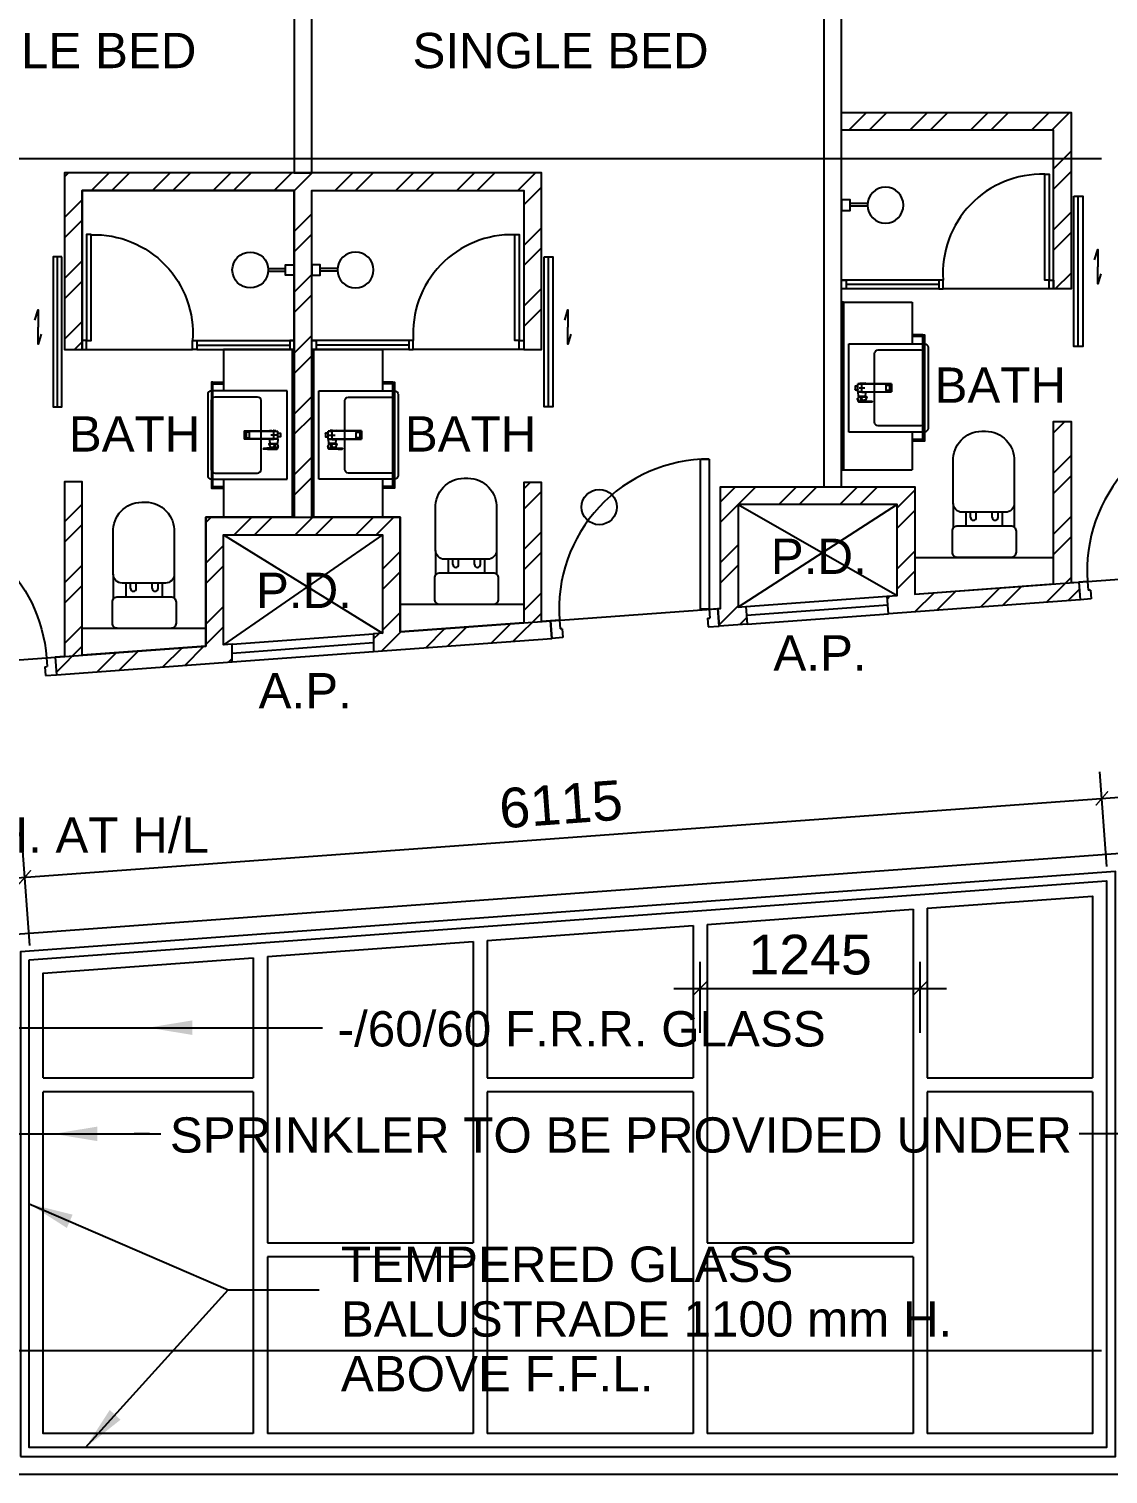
# Model space of a CAD drawing. Header units: millimetres. Extents: x 0 to 70486, y 148 to 42536.
# Drawn here: x 27947 to 34058, y 20918 to 29103 of the extents above; entities that cross this region are included whole.
import ezdxf
from ezdxf.enums import TextEntityAlignment as Align

# ---------------------------------------------------------------- set-up
doc = ezdxf.new("R2010")
doc.units = ezdxf.units.MM
doc.linetypes.add('CENTERX2', pattern=[101.6, 63.5, -12.7, 12.7, -12.7])
doc.layers.get('Defpoints').update_dxf_attribs({"color": 8})
for name, color, linetype in [('arrow', 8, 'Continuous'), ('ATRIUM ART PLATFORM', 8, 'Continuous'), ('ATRIUM WALL STRUCTURE', 8, 'Continuous'), ('Default', 8, 'Continuous'), ('Door', 8, 'Continuous'), ('Dry Wall', 8, 'Continuous'), ('FSD', 8, 'Continuous'), ('GBP A.P.', 8, 'Continuous'), ('GBP Dim', 8, 'Continuous'), ('GBP Text 200', 8, 'Continuous'), ('grid', 8, 'CENTERX2'), ('hatch', 8, 'Continuous'), ('LP-Furn built-in', 8, 'Continuous'), ('LP-Furn built-in 2', 8, 'Continuous'), ('LP-Sanitary', 8, 'Continuous'), ('LP-Sanitary2', 8, 'Continuous'), ('LP-WC', 8, 'Continuous'), ('PD', 8, 'Continuous'), ('PD DOOR', 8, 'Continuous'), ('SMOKE BARRIER', 8, 'Continuous'), ('STEEL', 8, 'Continuous'), ('TEXT', 8, 'Continuous'), ('TEXT Ref', 8, 'Continuous'), ('WALL-NEW', 8, 'Continuous'), ('zzz-room mix', 8, 'Continuous')]:
    doc.layers.add(name, color=color, linetype=linetype)
doc.layers.add('LP-Nonplot', color=8, linetype='Continuous', plot=False)
doc.styles.add('BH', font='arial.ttf')
doc.styles.get("Standard").update_dxf_attribs({"font": 'arial.ttf'})
doc.dimstyles.new('200 GBP', dxfattribs={"dimscale": 1.5, "dimtxt": 150, "dimasz": 50, "dimexe": 125, "dimexo": 50, "dimgap": 50, "dimtad": 1, "dimdec": 0, "dimzin": 0, "dimdsep": 46, "dimtxsty": 'BH', "dimblk": 'ARCHTICK', "dimcen": 0.09, "dimdle": 125, "dimclrd": 9, "dimclre": 9, "dimclrt": 1, "dimadec": 0, "dimazin": 0, "dimtfac": 1, "dimtdec": 0, "dimtix": 1, "dimtmove": 2, "dimatfit": 3, "dimldrblk": 'ARCHTICK', "dimfxl": 300, "dimfxlon": 1, "dimtolj": 1, "dimtzin": 0, "dimarcsym": 0})
doc.dimstyles.get("Standard").update_dxf_attribs({"dimtxt": 0.18, "dimasz": 0.18, "dimexe": 0.18, "dimexo": 0.0625, "dimgap": 0.09, "dimtad": 0, "dimtih": 1, "dimtoh": 1, "dimdec": 4, "dimzin": 0, "dimdsep": 46, "dimtxsty": 'Standard', "dimcen": 0.09, "dimadec": 0, "dimazin": 0, "dimtfac": 1, "dimtdec": 4, "dimtofl": 0, "dimtmove": 0, "dimatfit": 3, "dimfxl": 1, "dimtolj": 1, "dimtzin": 0, "dimarcsym": 0})

# ---------------------------------------------------------------- blocks, each defined once
blk = doc.blocks.new('DR1CR2')
at = {"layer": 'Door'}
for p, q in [((-50, 0), (-50, -50)), ((-50, 0), (0, 0)), ((0, 0), (0, -75)), ((-62.5, -50), (-50, -50)), ((-62.5, -50), (-62.5, -100)), ((0, -75), (0, -100)), ((-62.5, -100), (0, -100))]:
    blk.add_line(p, q, dxfattribs=at)
blk = doc.blocks.new('pln_toilet')
for p, q in [((-170.1, -306.5), (-170.1, -171.6)), ((-78.2, -226.9), (-78.2, -256.5)), ((-45, -226.9), (-45, -256.5)), ((44.7, -226.9), (44.7, -256.5)), ((77.9, -226.9), (77.9, -256.5)), ((175.5, -306.5), (175.5, -165.2))]:
    blk.add_line(p, q)
for points in [[(180, -30), (180, -149.3, -0.414214), (150, -179.3), (-150, -179.3, -0.414214), (-180, -149.3), (-180, -30, -0.414214), (-150, 0), (150, 0, -0.414214)], [(175.5, -306.5), (175.5, -545.1, -0.424695), (14, -715.1), (-7.8, -715.1, -0.423698), (-170.1, -545.1), (-170.1, -306.5, -0.414214), (-120.1, -256.5), (125.5, -256.5, -0.414214)]]:
    blk.add_lwpolyline(points, format="xyb", close=True)
for points in [[(-101.9, -256.5), (-101.9, -179.3)], [(102.9, -179.3), (102.9, -256.5)]]:
    blk.add_lwpolyline(points)
for centre in [(-61.6, -226.9), (61.3, -226.9)]:
    blk.add_arc(centre, 16.6, 0, 180)
blk = doc.blocks.new('SEANNOT_GROUP2')
at = {"layer": 'Default'}
blk.add_line((81.5, 351.1), (81.5, 317.9), dxfattribs=at)
blk = doc.blocks.new('SEANNOT_GROUP3')
at = {"layer": 'Default'}
blk.add_line((99.8, 335.2), (63.8, 335.2), dxfattribs=at)
blk = doc.blocks.new('ghtfdgd')
at = {"layer": 'LP-Sanitary'}
for p, q in [((79214.2, -115039.6), (79218.2, -114994.6)), ((79220.2, -114994.6), (79217.1, -115027.9)), ((79220.2, -114994.6), (79218.2, -114994.6)), ((79218.9, -115183.4), (79220.2, -114994.6)), ((79261.1, -114994.6), (79220.2, -114994.6)), ((79230.7, -114993.6), (79230.7, -114979.6)), ((79231.2, -114979.1), (79250.2, -114979.1)), ((79250.2, -114994.1), (79231.2, -114994.1)), ((79238.9, -114994.1), (79238.9, -114994.6)), ((79242.4, -114994.6), (79242.4, -114994.1)), ((79250.7, -114979.6), (79250.7, -114993.6)), ((79263.2, -114994.6), (79261.1, -114994.6)), ((79261.1, -114994.6), (79262.4, -115183.4)), ((79264.2, -115027.9), (79261.1, -114994.6)), ((79263.2, -114994.6), (79288.7, -114996.6)), ((79263.2, -114994.6), (79267.1, -115039.6)), ((79288.7, -115037.7), (79288.7, -114996.6)), ((79217.1, -115027.9), (79214.2, -115039.6)), ((79217.1, -115039.6), (79214.2, -115039.6)), ((79215.7, -115019.1), (79215.7, -115005.6)), ((79215.7, -115005.6), (79217.2, -115005.6)), ((79217.5, -115184.4), (79217.1, -115027.9)), ((79264.2, -115027.9), (79263.8, -115184.4)), ((79264.2, -115027.9), (79267.1, -115039.6)), ((79267.1, -115039.6), (79264.2, -115039.6)), ((79288.7, -115037.7), (79267.1, -115039.6)), ((79290.7, -115009.4), (79290.7, -115000.9)), ((79290.7, -115009.6), (79290.7, -115009.4)), ((79290.7, -115010.3), (79290.7, -115009.6)), ((79290.7, -115044.4), (79290.7, -115010.3)), ((79290.7, -115044.7), (79290.7, -115044.4)), ((79290.9, -115010.4), (79310.4, -115018.6)), ((79290.9, -115010.4), (79290.9, -115044.5)), ((79290.9, -115044.5), (79310.4, -115036.3)), ((79310.7, -115017.8), (79291, -115009.5)), ((79291, -115009.5), (79291, -115009.5)), ((79291, -115009.5), (79291, -115009.5)), ((79291, -115044.9), (79310.7, -115036.6)), ((79310.4, -115018.6), (79310.5, -115018.7)), ((79310.4, -115036.3), (79310.5, -115036.2)), ((79310.5, -115018.7), (79310.5, -115027.4)), ((79310.5, -115036.2), (79310.5, -115027.4)), ((79310.7, -115017.8), (79314.8, -115009.2)), ((79313.5, -115028.9), (79313.5, -115020.8)), ((79313.5, -115020.8), (79317.3, -115050.9)), ((79313.5, -115028.9), (79313.5, -115036.9)), ((79313.5, -115036.9), (79317.3, -115075.5)), ((79313.5, -115037), (79317.3, -115075.5)), ((79315.2, -115010.7), (79313.6, -115020.4)), ((79313.6, -115020.5), (79313.6, -115020.4)), ((79317.3, -115050.5), (79313.6, -115020.5)), ((79315.2, -115010.7), (79317.3, -115050.4)), ((79318, -115050.2), (79316, -115010.5)), ((79317.3, -115002.9), (79318.9, -114997.5)), ((79319.4, -115044.7), (79317.3, -115002.9)), ((79317.3, -115050.4), (79317.3, -115050.5)), ((79317.3, -115051.4), (79317.3, -115063.3)), ((79317.3, -115075.1), (79317.3, -115063.3)), ((79317.7, -115051.6), (79318.9, -115052.3)), ((79317.7, -115063.5), (79317.7, -115051.6)), ((79317.7, -115063.5), (79317.7, -115075.4)), ((79317.7, -115075.4), (79318.9, -115074.8)), ((79319.4, -115051), (79318, -115050.2)), ((79318, -115076), (79319.3, -115075.3)), ((79318.7, -114997.4), (79318.9, -114997.5)), ((79319.3, -114997.6), (79318.9, -114997.4)), ((79318.9, -114997.5), (79319.4, -114997.7)), ((79318.9, -115074.8), (79318.9, -115052.3)), ((79319.4, -114997.7), (79319.4, -115044.7)), ((79319.4, -115044.7), (79319.4, -115051)), ((79319.8, -115045.3), (79319.8, -114998.3)), ((79319.8, -115051.6), (79319.8, -115045.3)), ((79319.8, -115051.9), (79319.8, -115051.6)), ((79319.8, -115051.9), (79319.8, -115074.4)), ((79319.8, -115074.4), (79319.8, -115074.6)), ((79225, -115154.8), (79225, -115173.1)), ((79255.3, -115153.8), (79226, -115153.8)), ((79255.3, -115154), (79226, -115154)), ((79256.3, -115173.1), (79256.3, -115154.8)), ((79218.9, -115183.4), (79217.5, -115184.4)), ((79217.5, -115184.4), (79263.8, -115184.4)), ((79262.4, -115183.4), (79218.9, -115183.4)), ((79226, -115174.1), (79255.3, -115174.1)), ((79262.4, -115183.4), (79263.8, -115184.4))]:
    blk.add_line(p, q, dxfattribs=at)
for centre, radius, start, end in [((79231.2, -114979.6), 0.5, 90, 180), ((79231.2, -114993.6), 0.5, 180, 270), ((79250.2, -114979.6), 0.5, 0, 90), ((79250.2, -114993.6), 0.5, 270, 0), ((79511, -115282.7), 357.7, 125.84981, 127.98251), ((79530.3, -115308.3), 389.7, 125.92638, 127.88363), ((79301.7, -114992.9), 0.28, 69.68638, 135.20106), ((79318.5, -114997.9), 0.689, 55.95421, 80.13248), ((79240.7, -115019.1), 25, 180, 185.74251), ((79280.3, -115017.1), 20, 56.8024, 65.16541), ((79280.3, -115017.1), 20, 294.83459, 301.61275), ((79290.9, -115000.9), 0.2, 127.85265, 180), ((79290.9, -115044.7), 0.2, 180.01397, 293.04704), ((79234, -109870), 5139.5, 270.63577, 270.89969), ((79227.2, -108854.2), 6155.7, 270.59451, 270.81562), ((79288.3, -115009.7), 2.67, 3.1953, 9.33669), ((79319.7, -114996.5), 23.1, 247.12521, 247.49949), ((79339.3, -115104.4), 73.6, 112.75714, 112.87481), ((79312.3, -115020.9), 1.23, 6.09456, 11.51592), ((79308.7, -115037.4), 4.84, 5.24499, 7.19277), ((79310.7, -115037.3), 2.83, 5.64545, 8.81471), ((79314, -115009.4), 0.822, 12.82151, 37.37855), ((79314.7, -115011.5), 2.53, 77.49723, 90.78809), ((79315.1, -115009.5), 0.509, 38.0096, 78.40522), ((84763.2, -116562.2), 5664.7, 164.02206, 164.08854), ((79313.8, -115010.5), 2.18, 358.67427, 36.2852), ((79317.8, -115050.7), 0.54, 62.22165, 149.68726), ((79305.3, -115051.3), 11.9, 359.62289, 2.1624), ((79313.2, -115075.2), 4.12, 356.11976, 1.38136), ((79317.8, -115075.5), 0.494, 177.69922, 295.85307), ((79318.6, -115075.3), 0.938, 181.08912, 220.22046), ((79315.7, -115050), 2.38, 342.31294, 353.97204), ((79317.3, -115050.2), 0.738, 359.2113, 2.9985), ((79319, -114998.3), 0.8, 0.00654, 61.47672), ((79319, -115074.6), 0.786, 294.19625, 0.49169), ((79319.1, -115051.6), 0.688, 1.5121, 63.73401)]:
    blk.add_arc(centre, radius, start, end, dxfattribs=at)
for centre, major_axis, ratio, start_param, end_param in [((79301.6, -114992.9), (0.117, -0.162), 0.844851, 2.109561, 3.167674), ((79318.4, -114998), (-0.211, -0.772), 0.117484, 2.694436, 3.141054), ((79290.9, -115000.9), (0.2, 0), 0.870233, 1.308042, 3.141593), ((79290.9, -115009.4), (0.2, 0), 0.870251, 1.333095, 3.141593), ((79290.9, -115010.3), (0.2, 0), 0.5, 3.141593, 4.712389), ((79290.9, -115044.4), (0.2, 0), 0.5, 3.141593, 4.712389), ((79290.9, -115000.9), (0.123, -0.158), 0.834595, 2.099205, 3.141593), ((79290.9, -115000.9), (0.123, -0.158), 0.834595, 3.141593, 3.165459), ((79290.9, -115010), (0.077, 0.836), 0.04975, 4.217846, 5.325586), ((79290.9, -115044.1), (-0.077, 0.836), 0.04975, 2.065339, 3.17308), ((79310.4, -115018.2), (-0.311, -0.737), 0.21898, 1.092037, 2.210933), ((79310.4, -115035.9), (-0.311, 0.737), 0.21898, 2.049556, 3.141593), ((79310.5, -115018.3), (-0.309, -0.738), 0.217421, 1.09135, 2.210755), ((79310.5, -115035.8), (-0.309, 0.738), 0.217421, 2.050243, 3.169648), ((79310.4, -115035.9), (-0.311, 0.737), 0.21898, 3.141593, 3.168451), ((79314.3, -115020.6), (-0.782, -0.167), 0.921627, 5.682069, 6.099643), ((79314.3, -115020.8), (-0.794, -0.099), 0.898005, 5.760928, 6.175764), ((79314.3, -115036.7), (0.793, 0.106), 0.789486, 3.026004, 3.133916), ((79314.3, -115036.9), (0.796, 0.077), 0.827125, 3.057559, 3.141593), ((79315.1, -115009.6), (0.173, 0.708), 0.018166, 0.444134, 0.918054), ((79315.3, -115009.6), (0.412, 0.321), 0.549065, 0.513637, 1.195391), ((79315.7, -115010.9), (-0.499, -0.026), 0.868619, 4.118709, 5.82428), ((79316.8, -115003.6), (0.961, -0.275), 0.902908, 1.271288, 1.565184), ((79317.8, -115050.6), (-0.5, -0.016), 0.857677, 4.139605, 5.842177), ((79317.8, -115050.9), (-0.5, -0.02), 0.273668, 4.356492, 6.23412), ((79317.8, -115063.3), (-0.5, 0), 0.5, 0.054498, 1.448623), ((79317.8, -115075.5), (-0.494, 0.079), 0.969108, 0.192451, 2.070079), ((79318.5, -114998.1), (-0.382, -0.703), 0.237912, 2.705017, 3.14394), ((79319, -114998.3), (-0.382, -0.703), 0.237912, 2.705017, 3.141091), ((79319, -114998.3), (-0.8, 0), 0.876594, 3.141494, 4.164132), ((79319, -115045.3), (-0.8, 0), 0.876594, 3.141494, 4.164132), ((79226, -115154.8), (-1, 0), 0.992546, 4.712389, 6.283185), ((79226, -115154.9), (1, 0), 0.890286, 1.570796, 3.141593), ((79255.3, -115154.8), (-1, 0), 0.992546, 3.141593, 4.712389), ((79255.3, -115154.9), (1, 0), 0.890286, 0, 1.570796), ((79226, -115173.1), (1, 0), 0.992546, 3.141593, 4.712389), ((79255.3, -115173.1), (1, 0), 0.992546, 4.712389, 6.283185)]:
    blk.add_ellipse(centre, major_axis=major_axis, ratio=ratio, start_param=start_param, end_param=end_param, dxfattribs=at)
for points, degree in [([(79301.8, -114992.7), (79301.7, -114992.6), (79301.7, -114992.7), (79301.6, -114992.7)], 3), ([(79318.6, -114997.3), (79316.3, -114996.6), (79310.7, -114995.1), (79301.8, -114992.7)], 3), ([(79313.5, -115028.9), (79313.5, -115028.4), (79313.4, -115028), (79312.3, -115027.4), (79311.4, -115027.4), (79310.5, -115027.4)], 5), ([(79317.9, -115075.9), (79317.9, -115076), (79318, -115076), (79318, -115075.9)], 3)]:
    blk.add_open_spline(points, degree=degree, dxfattribs=at)
for points, knots in [([(79301.6, -114992.7), (79301.9, -114992.8), (79302.2, -114992.9), (79302.5, -114993), (79305, -114993.6), (79307.5, -114994.3), (79310.1, -114995), (79312.9, -114995.8), (79315.8, -114996.6), (79318.7, -114997.4)], [0, 0, 0, 0, 0.051688, 0.051688, 0.051688, 0.494848, 0.494848, 0.494848, 1, 1, 1, 1]), ([(79291, -115009.5), (79291, -115009.5), (79290.9, -115009.5), (79290.8, -115009.6), (79290.7, -115009.6), (79290.7, -115009.6)], [0, 0, 0, 0, 0.5, 0.5, 1, 1, 1, 1]), ([(79291, -115000.7), (79291, -115000.8), (79291, -115000.8), (79291, -115000.9), (79291, -115001.2), (79291, -115001.4), (79291, -115001.7), (79291, -115002.7), (79291, -115003.8), (79291, -115004.8), (79291, -115006.3), (79291, -115007.8), (79291, -115009.2)], [0, 0, 0, 0, 0.02306, 0.02306, 0.02306, 0.115301, 0.115301, 0.115301, 0.484264, 0.484264, 0.484264, 1, 1, 1, 1]), ([(79310.5, -115018.7), (79310.9, -115018.8), (79311.2, -115019), (79311.9, -115019.4), (79312.2, -115019.7), (79312.8, -115020.1), (79313, -115020.3), (79313.4, -115020.5), (79313.5, -115020.5), (79313.5, -115020.7)], [0, 0, 0, 0, 0.25, 0.25, 0.5, 0.5, 0.75, 0.75, 1, 1, 1, 1]), ([(79310.5, -115036.2), (79310.9, -115036.1), (79311.2, -115035.9), (79311.9, -115035.6), (79312.2, -115035.5), (79312.8, -115035.6), (79313, -115035.7), (79313.4, -115036.2), (79313.5, -115036.5), (79313.5, -115036.8)], [0, 0, 0, 0, 0.25, 0.25, 0.5, 0.5, 0.75, 0.75, 1, 1, 1, 1]), ([(79313.6, -115020.4), (79313.5, -115020.2), (79313.5, -115020), (79313.3, -115019.6), (79313.2, -115019.3), (79312.7, -115018.8), (79312.3, -115018.6), (79311.6, -115018.2), (79311.2, -115018), (79310.8, -115017.9)], [0, 0, 0, 0, 0.25, 0.25, 0.5, 0.5, 0.75, 0.75, 1, 1, 1, 1]), ([(79310.8, -115036.5), (79311, -115036.5), (79311.3, -115036.3), (79311.8, -115036.2), (79312.2, -115036.1), (79312.5, -115036), (79312.8, -115036), (79313, -115036), (79313.1, -115036.1), (79313.2, -115036.2), (79313.4, -115036.3), (79313.5, -115036.6), (79313.5, -115036.7), (79313.5, -115036.8)], [0, 0, 0, 0, 0.124812, 0.2213171, 0.3092796, 0.3899271, 0.4711589, 0.5451559, 0.6166529, 0.6889172, 0.7974179, 0.8896188, 0.9816515, 0.9816515, 0.9816515, 0.9816515]), ([(79314.8, -115009.2), (79314.8, -115009.2), (79314.9, -115009.2), (79314.9, -115009.2), (79315, -115009.2), (79315, -115009.2), (79315.1, -115009.2), (79315.2, -115009.2)], [0, 0, 0, 0, 0.25, 0.25, 0.5, 0.5, 1, 1, 1, 1]), ([(79317.1, -115002.7), (79317, -115003), (79316.9, -115003.3), (79316.8, -115003.6), (79316.5, -115004.7), (79316.2, -115005.8), (79315.9, -115006.9), (79315.7, -115007.6), (79315.4, -115008.3), (79315.2, -115009)], [0, 0, 0, 0, 0.131954, 0.131954, 0.131954, 0.659772, 0.659772, 0.659772, 1, 1, 1, 1]), ([(79315.2, -115009.2), (79315.2, -115009.2), (79315.2, -115009.2), (79315.2, -115009.2), (79315.2, -115009.2), (79315.2, -115009.2)], [0, 0, 0, 0, 0.5, 0.5, 1, 1, 1, 1]), ([(79315.2, -115009.2), (79315.3, -115009.3), (79315.3, -115009.4), (79315.3, -115009.5), (79315.3, -115009.6), (79315.3, -115009.8), (79315.3, -115009.8), (79315.3, -115009.9), (79315.3, -115010), (79315.2, -115010.2), (79315.2, -115010.3), (79315.2, -115010.5), (79315.2, -115010.6), (79315.2, -115010.7)], [0, 0, 0, 0, 0.125, 0.125, 0.25, 0.25, 0.375, 0.375, 0.5, 0.5, 0.75, 0.75, 1, 1, 1, 1]), ([(79318.7, -114997.4), (79318.6, -114997.5), (79318.6, -114997.7), (79318.5, -114997.9), (79318.2, -114999), (79317.9, -115000.1), (79317.5, -115001.2), (79317.4, -115001.7), (79317.2, -115002.2), (79317.1, -115002.7)], [0, 0, 0, 0, 0.095324, 0.095324, 0.095324, 0.707603, 0.707603, 0.707603, 1, 1, 1, 1]), ([(79317.3, -115050.5), (79317.3, -115050.5), (79317.3, -115050.5), (79317.3, -115050.6), (79317.3, -115050.6), (79317.3, -115050.7), (79317.3, -115050.8), (79317.3, -115050.9)], [0, 0, 0, 0, 0.25, 0.25, 0.5, 0.5, 1, 1, 1, 1]), ([(79317.3, -115051.4), (79317.3, -115051.5), (79317.3, -115051.5), (79317.5, -115051.6), (79317.6, -115051.6), (79317.7, -115051.6)], [0, 0, 0, 0, 0.5, 0.5, 1, 1, 1, 1]), ([(79317.3, -115075.1), (79317.3, -115075.2), (79317.3, -115075.2), (79317.5, -115075.3), (79317.6, -115075.3), (79317.7, -115075.4)], [0, 0, 0, 0, 0.5, 0.5, 1, 1, 1, 1]), ([(79317.7, -115051.6), (79317.7, -115051.6), (79317.7, -115051.5), (79317.8, -115051.4), (79317.8, -115051.3), (79317.8, -115051.1), (79317.8, -115051), (79317.9, -115050.9), (79317.9, -115050.8), (79317.9, -115050.7)], [0, 0, 0, 0, 0.25, 0.25, 0.5, 0.5, 0.75, 0.75, 1, 1, 1, 1]), ([(79319.4, -115051), (79319.4, -115051), (79319.4, -115051), (79319.4, -115051), (79319.4, -115051), (79319.4, -115051), (79319.4, -115051), (79319.4, -115051.1), (79319.4, -115051.1), (79319.4, -115051.2), (79319.4, -115051.2), (79319.3, -115051.3), (79319.3, -115051.3), (79319.3, -115051.4), (79319.3, -115051.5), (79319.2, -115051.6), (79319.2, -115051.6), (79319.1, -115051.7), (79319.1, -115051.8), (79319, -115051.9), (79319, -115052), (79318.9, -115052.1), (79318.9, -115052.1), (79318.9, -115052.2), (79318.9, -115052.3), (79318.9, -115052.3), (79318.9, -115052.3), (79318.9, -115052.3), (79318.9, -115052.3), (79318.9, -115052.3), (79318.9, -115052.3)], [0, 0, 0, 0, 0.000034, 0.000034, 0.000034, 0.03445, 0.03445, 0.03445, 0.175251, 0.175251, 0.175251, 0.317196, 0.317196, 0.317196, 0.479622, 0.479622, 0.479622, 0.662074, 0.662074, 0.662074, 0.829132, 0.829132, 0.829132, 0.958486, 0.958486, 0.958486, 0.999966, 0.999966, 0.999966, 1, 1, 1, 1]), ([(79319.8, -115051.9), (79319.8, -115052), (79319.7, -115052), (79319.7, -115052.1), (79319.6, -115052.2), (79319.4, -115052.3), (79319.3, -115052.3), (79319.1, -115052.3), (79319, -115052.3), (79318.9, -115052.3)], [0, 0, 0, 0, 0.25, 0.25, 0.5, 0.5, 0.75, 0.75, 1, 1, 1, 1]), ([(79319.8, -115074.4), (79319.8, -115074.5), (79319.7, -115074.5), (79319.7, -115074.6), (79319.6, -115074.7), (79319.4, -115074.8), (79319.3, -115074.8), (79319.1, -115074.8), (79319, -115074.8), (79318.9, -115074.8)], [0, 0, 0, 0, 0.25, 0.25, 0.5, 0.5, 0.75, 0.75, 1, 1, 1, 1]), ([(79319.3, -115075.3), (79319.3, -115075.3), (79319.3, -115075.3), (79319.2, -115075.3), (79319.2, -115075.3), (79319.1, -115075.3), (79319.1, -115075.2), (79319, -115075.2), (79319, -115075.1), (79318.9, -115075.1), (79318.9, -115075), (79318.9, -115074.9), (79318.9, -115074.9), (79318.9, -115074.9), (79318.9, -115074.8), (79318.9, -115074.8), (79318.9, -115074.8), (79318.9, -115074.8), (79318.9, -115074.8)], [0.3296223, 0.3296223, 0.3296223, 0.3296223, 0.4796217, 0.4796217, 0.4796217, 0.6620737, 0.6620737, 0.6620737, 0.829132, 0.829132, 0.829132, 0.9584856, 0.9584856, 0.9584856, 0.9999655, 0.9999655, 0.9999655, 1, 1, 1, 1])]:
    blk.add_open_spline(points, degree=3, knots=knots, dxfattribs=at)
at = {"layer": 'LP-Nonplot'}
for name in ['SEANNOT_GROUP3', 'SEANNOT_GROUP2']:
    blk.add_blockref(name, (79159.1, -115352.3), dxfattribs=at)
blk = doc.blocks.new('SINK')
at = {"layer": 'LP-Sanitary'}
blk.add_line((-74936.8, -44774), (-75436.8, -44774), dxfattribs=at)
blk.add_lwpolyline([(-75436.8, -44774), (-75436.8, -45203.2, 0.414214), (-75416.8, -45223.2), (-74956.8, -45223.2, 0.414214), (-74936.8, -45203.2), (-74936.8, -44774)], format="xyb", dxfattribs=at)
blk.add_lwpolyline([(-75401.8, -44941.1), (-75401.8, -45183.3, 0.414117), (-75381.8, -45203.2), (-74991.8, -45203.2, 0.41431), (-74971.8, -45183.2), (-74971.8, -44941.1, 0.414117), (-74991.8, -44921.1), (-75381.8, -44921.1, 0.41431)], format="xyb", close=True, dxfattribs=at)
at = {"layer": 'LP-Furn built-in'}
blk.add_blockref('ghtfdgd', (-154427.4, 70168.1), dxfattribs=at)
blk = doc.blocks.new('pln_sink 1100x380')
at = {"ltscale": 1000}
for p, q in [((0, 0), (400, 0)), ((400, 0), (400, -235)), ((459.9, -184.9), (400, -184.9)), ((459.9, -194.9), (400, -194.9)), ((400, -735), (400, -950)), ((459.9, -776.6), (400, -776.6)), ((459.9, -786.6), (400, -786.6)), ((0, -950), (400, -950))]:
    blk.add_line(p, q, dxfattribs=at)
for points in [[(10, -950), (10, 0), (0, 0), (0, -950), (10, -950)], [(10, 0), (10, -950), (0, -950), (0, 0), (10, 0)]]:
    blk.add_lwpolyline(points, dxfattribs=at)
at = {"ltscale": 200}
blk.add_lwpolyline([(459.9, -184.9), (468.4, -184.9), (468.4, -786.6), (459.9, -786.6)], close=True, dxfattribs=at)
at = {"layer": 'LP-Furn built-in', "extrusion": (0, 0, -1), "zscale": -1, "rotation": 270}
blk.add_blockref('SINK', (44734, -75671.8), dxfattribs=at)
blk = doc.blocks.new('pln_shower head')
at = {"ltscale": 100}
for points in [[(101, 9.1), (200, 9.1)], [(101, -5.9), (200, -5.9)]]:
    blk.add_lwpolyline(points, dxfattribs=at)
at = {"ltscale": 0.5}
blk.add_lwpolyline([(248, 30.1), (248, -29.9), (200, -29.9), (200, 30.1)], close=True, dxfattribs=at)
at = {"ltscale": 100}
blk.add_circle((0, 0), 101.9, dxfattribs=at)
blk = doc.blocks.new('_ArchTick')
at = {"color": 0, "const_width": 0.1}
blk.add_lwpolyline([(0.5, 0.5), (-0.5, -0.5)], dxfattribs=at)
blk = doc.blocks.new('*D485')
at = {"layer": 'Defpoints', "color": 0, "transparency": 16777216}
for p in [(34022.9, 24744.7), (34056.7, 24284.4), (27957.7, 23837.3)]:
    blk.add_point(p, dxfattribs=at)
at = {"layer": 'GBP Dim', "color": 9, "lineweight": -2, "transparency": 16777216}
for p, q in [((34051.2, 24359.2), (34011.9, 24894.3)), ((27774.3, 24286.6), (34172.5, 24755.7)), ((27952.2, 23912.1), (27912.9, 24447.1))]:
    blk.add_line(p, q, dxfattribs=at)
at = {"layer": 'GBP Dim', "color": 9, "lineweight": -2, "transparency": 16777216, "xscale": 75, "yscale": 75, "zscale": 75}
for p, rotation in [((34022.9, 24744.7), 4.193260155618417), ((27923.9, 24297.5), 184.1932601556184)]:
    blk.add_blockref('_ArchTick', p, dxfattribs=dict(at, rotation=rotation))
at = {"layer": 'GBP Dim', "transparency": 16777216, "insert": (30959.5, 24710.5), "char_height": 225, "attachment_point": 5, "rotation": 4.19326, "style": 'BH'}
blk.add_mtext('\\A1;6115', dxfattribs=at)
blk = doc.blocks.new('*D494')
at = {"layer": 'Defpoints', "color": 0, "transparency": 16777216}
for p in [(32993.4, 23668.4), (31748.2, 23342.7), (32993.4, 23342.7)]:
    blk.add_point(p, dxfattribs=at)
at = {"layer": 'GBP Dim', "color": 9, "lineweight": -2, "transparency": 16777216}
for p, q in [((31748.2, 23417.7), (31748.2, 23818.4)), ((32993.4, 23417.7), (32993.4, 23818.4)), ((31598.2, 23668.4), (33143.4, 23668.4))]:
    blk.add_line(p, q, dxfattribs=at)
at = {"layer": 'GBP Dim', "color": 9, "lineweight": -2, "transparency": 16777216, "xscale": 75, "yscale": 75, "zscale": 75, "rotation": 180}
blk.add_blockref('_ArchTick', (31748.2, 23668.4), dxfattribs=at)
at = {"layer": 'GBP Dim', "color": 9, "lineweight": -2, "transparency": 16777216, "xscale": 75, "yscale": 75, "zscale": 75}
blk.add_blockref('_ArchTick', (32993.4, 23668.4), dxfattribs=at)
at = {"layer": 'GBP Dim', "transparency": 16777216, "insert": (32370.8, 23858.3), "char_height": 225, "attachment_point": 5, "style": 'BH'}
blk.add_mtext('\\A1;1245', dxfattribs=at)
blk = doc.blocks.new('A$C65CE4B9A')
at = {"layer": 'grid', "ltscale": 200}
for p, q in [((-66500, 0), (0, 0)), ((-66500, -6750), (0, -6750))]:
    blk.add_line(p, q, dxfattribs=at)

msp = doc.modelspace()

# ---------------------------------------------------------------- hatches: boundary and pattern name
at = {"layer": 'hatch'}
h = msp.add_hatch(dxfattribs=at)
h.set_pattern_fill('ANSI32', color=256, scale=650, style=0)
h.set_pattern_definition([(45, (322171.65, -92979.3), (-172.35728, 172.35728), []), (45, (322286.55, -92979.3), (-172.35728, 172.35728), [])])
h.paths.add_polyline_path([(28249, 25555.7), (28249, 26537.4), (28149, 26537.4), (28149, 25548.4), (28096.5, 25544.5), (28103.8, 25444.8), (29098.9, 25517.8), (29098.9, 25618), (29049, 25614.3), (29049, 26237.4), (29949, 26237.4), (29949, 25680.4), (29899.1, 25676.7), (29899.1, 25576.5), (30908.9, 25650.5), (30901.5, 25750.2), (30849.3, 25746.4), (30849.3, 26533.7), (30749.3, 26533.7), (30749.3, 25739.1), (30049, 25687.7), (30049, 26337.4), (29549, 26337.4), (29549, 28187.3), (30749, 28187.4), (30749, 27287.4), (30849, 27287.4), (30849, 28287.4), (28149, 28287.4), (28149, 27287.4), (28249, 27287.4), (28249, 28187.4), (29449, 28187.4), (29449, 26337.4), (28949, 26337.4), (28949, 25607.1)])
h.paths.add_polyline_path([(35349, 26467.8), (35349, 26076.5), (35649, 26098.5), (35649, 26467.8), (35749, 26467.8), (35749, 26105.8), (36159.2, 26135.9), (36166.5, 26036.2), (34846.5, 25939.4), (34839.1, 26039.1), (35249, 26069.1), (35249, 26467.8)])
h.paths.add_polyline_path([(38184, 26184.1), (38184, 26284.4), (38134, 26280.7), (38134, 26871.9), (39034, 26871.9), (39034, 26346.7), (39034.4, 26346.7), (38984, 26343), (38984, 26242.8), (39156.3, 26255.4), (39149, 26355.1), (39134, 26354), (39134, 26971.9), (38034, 26971.9), (38034, 26273.4), (37249, 26215.8), (37249, 27182.9), (37149, 27182.9), (37149, 26208.5), (37106.7, 26205.4), (37114, 26105.6)])
edge = h.paths.add_edge_path()
edge.add_line((37249, 27932.9), (37249, 28822.9))
edge.add_line((37249, 28822.9), (38449, 28822.9))
edge.add_line((38449, 28822.9), (38449, 28922.9))
edge.add_line((38449, 28922.9), (37149, 28922.9))
edge.add_line((37149, 28922.9), (37149, 27932.9))
edge.add_line((37149, 27932.9), (37249, 27932.9))
h = msp.add_hatch(dxfattribs=at)
h.set_pattern_fill('ANSI32', color=256, scale=650, style=0)
h.set_pattern_definition([(45, (31849, 25720.08), (-172.357, 172.357), []), (45, (31963.9, 25720.08), (-172.357, 172.357), [])])
h.paths.add_polyline_path([(32549, 28629.6), (33849, 28629.6), (33849, 27629.6), (33749, 27629.6), (33749, 28529.6), (32549, 28529.6)])
h.paths.add_polyline_path([(33849, 25966.5), (33891.7, 25969.6), (33899, 25869.9), (32814.1, 25790.3), (32806.8, 25890.1), (32864, 25894.2), (32864, 26409.2), (31964, 26409.2), (31964, 25828.2), (32006.6, 25831.4), (32013.9, 25731.6), (31856.3, 25720.1), (31849, 25819.8), (31864, 25820.9), (31864, 26509.2), (32964, 26509.2), (32964, 25901.6), (33749, 25959.1), (33749, 26879.6), (33849, 26879.6)])

# ---------------------------------------------------------------- linework, layer by layer
at = {"layer": 'ATRIUM ART PLATFORM'}
for points in [[(27899, 21017.8), (34099, 21017.8), (34099, 24330.3), (27899, 23875.6), (27899, 21017.8)], [(34049, 24276.5), (34049, 24276.5), (34049, 21067.8), (34049, 21067.8)]]:
    msp.add_lwpolyline(points, dxfattribs=at)
at = {"layer": 'ATRIUM WALL STRUCTURE'}
msp.add_lwpolyline([(27949, 23829.8), (34049, 24276.8), (34049, 21067.8), (27949, 21067.8), (27949, 23829.8)], dxfattribs=at)
at = {"layer": 'Door'}
for points in [[(34789.3, 26885.3, 0.43582), (33941.6, 25973.2)], [(31799.1, 26666.1, 0.43582), (30951.4, 25753.9)], [(27198.9, 26328.7, -0.392932), (28046.6, 25540.9)]]:
    msp.add_lwpolyline(points, format="xyb", dxfattribs=at)
msp.add_lwpolyline([(31799.1, 26666.1), (31799.1, 25816.1), (31749.1, 25816.1), (31749.1, 26666.1), (31799.1, 26666.1)], dxfattribs=at)
at = {"layer": 'Dry Wall'}
for points in [[(32549, 26509.2), (32549, 31220.8), (32449, 31213.4)], [(32449, 31213.4), (32449, 26509.2)], [(29549, 28287.3), (29549, 31000.8), (29449, 30993.4), (29449, 28287.3), (29549, 28287.3)]]:
    msp.add_lwpolyline(points, dxfattribs=at)
at = {"layer": 'FSD'}
msp.add_circle((31176.5, 26394.7), 100, dxfattribs=at)
at = {"layer": 'LP-Furn built-in 2'}
for points in [[(33864.1, 28154.6), (33914.1, 28154.6), (33914.1, 27304.6), (33864.1, 27304.6)], [(28133.9, 27812.4), (28083.9, 27812.4), (28083.9, 26962.4), (28133.9, 26962.4)], [(30864.1, 27812.4), (30914.1, 27812.4), (30914.1, 26962.4), (30864.1, 26962.4)]]:
    msp.add_lwpolyline(points, close=True, dxfattribs=at)
for points in [[(33889.1, 27304.6), (33889.1, 28154.6)], [(33981.8, 27795.5), (33999, 27853), (33999, 27755.8)], [(28108.9, 26962.4), (28108.9, 27812.4)], [(30889.1, 26962.4), (30889.1, 27812.4)], [(34016.2, 27716.1), (33999, 27658.5), (33999, 27755.8)], [(27981.8, 27453.2), (27999, 27510.8), (27999, 27413.5)], [(30981.8, 27453.2), (30999, 27510.8), (30999, 27413.5)], [(28016.2, 27373.8), (27999, 27316.2), (27999, 27413.5)], [(31016.2, 27373.8), (30999, 27316.2), (30999, 27413.5)]]:
    msp.add_lwpolyline(points, dxfattribs=at)
at = {"layer": 'LP-Sanitary'}
for points in [[(33699, 28279.1, 0.444386), (33124, 27679.6)], [(28299, 27936.9, -0.444386), (28874, 27337.4)], [(30699, 27936.9, 0.444386), (30124, 27337.4)]]:
    msp.add_lwpolyline(points, format="xyb", dxfattribs=at)
for points in [[(33699, 28279.6), (33724, 28279.6), (33724, 27679.6), (33699, 27679.6)], [(28299, 27937.4), (28274, 27937.4), (28274, 27337.4), (28299, 27337.4)], [(30699, 27937.4), (30724, 27937.4), (30724, 27337.4), (30699, 27337.4)], [(33124, 27679.6), (33099, 27679.6), (33099, 27629.6), (33124, 27629.6)], [(33724, 27679.6), (33749, 27679.6), (33749, 27629.6), (33724, 27629.6)], [(28274, 27337.4), (28249, 27337.4), (28249, 27287.4), (28274, 27287.4)], [(28874, 27337.4), (28899, 27337.4), (28899, 27287.4), (28874, 27287.4)], [(30124, 27337.4), (30099, 27337.4), (30099, 27287.4), (30124, 27287.4)], [(30724, 27337.4), (30749, 27337.4), (30749, 27287.4), (30724, 27287.4)]]:
    msp.add_lwpolyline(points, close=True, dxfattribs=at)
for points in [[(29449, 27287.4), (29449, 28187.4), (28249, 28187.4), (28249, 27337.4)], [(29449, 27337.4), (29449, 28187.4)], [(29549, 27337.4), (29549, 28187.4)], [(29549, 27287.4), (29549, 28187.4), (30749, 28187.4), (30749, 27287.4)], [(33099, 27679.6), (32549, 27679.6), (32549, 27679.6)], [(32549, 27679.6), (32574, 27679.6), (32574, 27629.6), (32549, 27629.6), (32549, 27679.6)], [(33099, 27629.6), (32549, 27629.6), (32549, 27654.6)], [(33099, 27654.6), (32574, 27654.6)], [(33724, 27629.6), (33124, 27629.6)], [(28274, 27287.4), (28874, 27287.4)], [(28899, 27337.4), (29449, 27337.4), (29449, 27337.4)], [(28899, 27287.4), (29449, 27287.4), (29449, 27312.4)], [(28899, 27312.4), (29424, 27312.4)], [(29449, 27337.4), (29424, 27337.4), (29424, 27287.4), (29449, 27287.4), (29449, 27337.4)], [(30099, 27337.4), (29549, 27337.4), (29549, 27337.4)], [(29549, 27337.4), (29574, 27337.4), (29574, 27287.4), (29549, 27287.4), (29549, 27337.4)], [(30099, 27287.4), (29549, 27287.4), (29549, 27312.4)], [(30099, 27312.4), (29574, 27312.4)], [(30724, 27287.4), (30124, 27287.4)]]:
    msp.add_lwpolyline(points, dxfattribs=at)
at = {"layer": 'LP-WC'}
msp.add_line((32964, 26109.1), (33749, 26109.1), dxfattribs=at)
for points in [[(30749, 25842.9), (30049, 25842.9)], [(28951.5, 25707.2), (28249, 25707.2)]]:
    msp.add_lwpolyline(points, dxfattribs=at)
at = {"layer": 'PD', "ltscale": 20}
for p, q in [((31964, 26409.2), (32864, 25894.2)), ((32864, 26409.2), (31964, 25828.2))]:
    msp.add_line(p, q, dxfattribs=at)
at = {"layer": 'PD'}
for p, q in [((32006.6, 25831.4), (32806.8, 25890.1)), ((32013.9, 25731.6), (32814.1, 25790.3))]:
    msp.add_line(p, q, dxfattribs=at)
at = {"layer": 'PD', "ltscale": 20}
for points in [[(29049, 26237.4), (29949, 25680.4)], [(29949, 26237.4), (29049, 25614.4)]]:
    msp.add_lwpolyline(points, dxfattribs=at)
at = {"layer": 'PD'}
for points in [[(29098.9, 25618), (29899.1, 25676.7)], [(29098.9, 25517.8), (29899.1, 25576.5)]]:
    msp.add_lwpolyline(points, dxfattribs=at)
at = {"layer": 'PD DOOR'}
msp.add_line((32010.2, 25781.5), (32810.5, 25840.2), dxfattribs=at)
msp.add_lwpolyline([(29098.9, 25567.9), (29899.1, 25626.6)], dxfattribs=at)
at = {"layer": 'SMOKE BARRIER', "ltscale": 1000}
msp.add_lwpolyline([(41849, 24998.9), (21538.5, 23509.4), (23134.8, 20917.8), (41849, 20917.8), (41849, 24998.9)], dxfattribs=at)
at = {"layer": 'STEEL'}
for p, q in [((32953.4, 24116.3), (32953.4, 22227.8)), ((33033.4, 24122.1), (33033.4, 23162.8)), ((31708.2, 24025), (31708.2, 23162.8)), ((31788.2, 24030.9), (31788.2, 22227.8)), ((30462.9, 23933.8), (30462.9, 22227.8)), ((30542.9, 23939.7), (30542.9, 23162.8)), ((29217.7, 23842.5), (29217.7, 23162.8)), ((29297.7, 23848.4), (29297.7, 22227.8)), ((28029, 23162.8), (29217.7, 23162.8)), ((29217.7, 23082.8), (28029, 23082.8)), ((29217.7, 23082.8), (29217.7, 21147.8)), ((30542.9, 23162.8), (31708.2, 23162.8)), ((30542.9, 23082.8), (30542.9, 21147.8)), ((31708.2, 23082.8), (30542.9, 23082.8)), ((31708.2, 23082.8), (31708.2, 21147.8)), ((33033.4, 23162.8), (33969, 23162.8)), ((33033.4, 23082.8), (33033.4, 21147.8)), ((33969, 23082.8), (33033.4, 23082.8)), ((29297.7, 22227.8), (30462.9, 22227.8)), ((31788.2, 22227.8), (32953.4, 22227.8)), ((29297.7, 22147.8), (29297.7, 21147.8)), ((30462.9, 22147.8), (29297.7, 22147.8)), ((30462.9, 22147.8), (30462.9, 21147.8)), ((31788.2, 22147.8), (31788.2, 21147.8)), ((32953.4, 22147.8), (31788.2, 22147.8)), ((32953.4, 22147.8), (32953.4, 21147.8))]:
    msp.add_line(p, q, dxfattribs=at)
for points in [[(33033.4, 24122.1), (33969, 24190.7), (33969, 23162.8)], [(31788.2, 24030.9), (32953.4, 24116.3)], [(30542.9, 23939.7), (31708.2, 24025)], [(29297.7, 23848.4), (30462.9, 23933.8)], [(28029, 23162.8), (28029, 23755.4), (29217.7, 23842.5)], [(29217.7, 21147.8), (28029, 21147.8), (28029, 23082.8)], [(33969, 23082.8), (33969, 21147.8), (33033.4, 21147.8)], [(30462.9, 21147.8), (29297.7, 21147.8)], [(31708.2, 21147.8), (30542.9, 21147.8)], [(32953.4, 21147.8), (31788.2, 21147.8)]]:
    msp.add_lwpolyline(points, dxfattribs=at)
at = {"layer": 'WALL-NEW'}
for points in [[(32549, 28629.6), (33849, 28629.6), (33849, 27629.6), (33749, 27629.6), (33749, 28529.6), (32549, 28529.6), (32549, 28629.6)], [(28249, 25555.7), (28249, 26537.4), (28149, 26537.4), (28149, 25548.4), (28096.5, 25544.5), (28103.8, 25444.8), (29098.9, 25517.8), (29098.9, 25618), (29049, 25614.3), (29049, 26237.4), (29949, 26237.4), (29949, 25680.4), (29899.1, 25676.7), (29899.1, 25576.5), (30908.9, 25650.5), (30901.5, 25750.2), (30849.3, 25746.4), (30849.3, 26533.7), (30749.3, 26533.7), (30749.3, 25739.1), (30049, 25687.7), (30049, 26337.4), (29549, 26337.4), (29549, 28187.3), (30749, 28187.4), (30749, 27287.4), (30849, 27287.4), (30849, 28287.4), (28149, 28287.4), (28149, 27287.4), (28249, 27287.4), (28249, 28187.4), (29449, 28187.4), (29449, 26337.4), (28949, 26337.4), (28949, 25607.1), (28249, 25555.7)], [(33849, 25966.5), (33891.7, 25969.6), (33899, 25869.9), (32814.1, 25790.3), (32806.8, 25890.1), (32864, 25894.2), (32864, 26409.2), (31964, 26409.2), (31964, 25828.2), (32006.6, 25831.4), (32013.9, 25731.6), (31856.3, 25720.1), (31849, 25819.8), (31864, 25820.9), (31864, 26509.2), (32964, 26509.2), (32964, 25901.6), (33749, 25959.1), (33749, 26879.6), (33849, 26879.6), (33849, 25966.5)]]:
    msp.add_lwpolyline(points, dxfattribs=at)
at = {"layer": 'zzz-room mix'}
msp.add_lwpolyline([(18899, 24870.1), (22949, 25167.1), (22949, 25897.4), (24049, 25897.4), (24049, 25247.7), (28949, 25607.1), (28949, 26337.4), (30049, 26337.4), (30049, 25687.7), (31864, 25820.9), (31864, 26509.2), (32964, 26509.2), (32964, 25901.6), (38034, 26273.4)], dxfattribs=at)

# ---------------------------------------------------------------- block references
at = {"layer": 'Door', "extrusion": (0, 0, -1), "zscale": -1}
for p, rotation in [((-33891.7, 25969.5), 355.8058458772704), ((-30901.5, 25750.2), 355.8058458772707)]:
    msp.add_blockref('DR1CR2', p, dxfattribs=dict(at, rotation=rotation))
at = {"layer": 'Door', "rotation": 4.194154122729267}
msp.add_blockref('DR1CR2', (31849, 25819.7), dxfattribs=at)
at = {"layer": 'Door', "extrusion": (0, 0, -1), "xscale": -1, "zscale": -1, "rotation": 355.8057885743348}
msp.add_blockref('DR1CR2', (-28096.5, 25544.5), dxfattribs=at)
at = {"layer": 'LP-Sanitary', "xscale": -1}
for name, p in [('pln_shower head', (32797, 28104.6)), ('pln_shower head', (29797, 27737.2)), ('pln_sink 1100x380', (29449, 27287.4))]:
    msp.add_blockref(name, p, dxfattribs=at)
at = {"layer": 'LP-Sanitary'}
for name, p in [('pln_shower head', (29201, 27737.2)), ('pln_sink 1100x380', (32549, 27554.5)), ('pln_sink 1100x380', (29549, 27287.4))]:
    msp.add_blockref(name, p, dxfattribs=at)
at = {"layer": 'LP-Sanitary', "rotation": 180}
for p in [(30425.3, 25842.9), (28600.3, 25707.2)]:
    msp.add_blockref('pln_toilet', p, dxfattribs=at)
at = {"layer": 'LP-Sanitary2', "rotation": 180}
msp.add_blockref('pln_toilet', (33356.5, 26109.1), dxfattribs=at)
at = {"layer": 'TEXT Ref'}
msp.add_blockref('A$C65CE4B9A', (67500, 28367.9), dxfattribs=at)

# ---------------------------------------------------------------- texts
at = {"layer": 'GBP A.P.', "style": 'BH'}
for p in [(32426.7, 25468.3), (29511.7, 25254.5)]:
    msp.add_text('A.P.', height=200, rotation=0.00004, dxfattribs=at).set_placement(p, align=Align.CENTER)
at = {"layer": 'GBP Text 200', "style": 'BH'}
for s, p in [('SINGLE BED', (28057.6, 28880.2)), ('SINGLE BED', (30957.6, 28880.2)), ('BATH', (33447.6, 26985)), ('BATH', (28545.9, 26708.7)), ('BATH', (30448.4, 26708.7))]:
    msp.add_text(s, height=200, dxfattribs=at).set_placement(p, align=Align.CENTER)
for s, p in [(' BARRIER 450mm H. AT H/L', (25334.5, 24436.7)), ('-/60/60 F.R.R. GLASS', (29695.4, 23339.6)), ('SPRINKLER TO BE PROVIDED UNDER', (28745.5, 22738.3)), ('TEMPERED GLASS', (29713.8, 22006.3)), ('BALUSTRADE 1100 mm H.', (29713.8, 21696.4)), ('ABOVE F.F.L.', (29713.8, 21386.5))]:
    msp.add_text(s, height=200, dxfattribs=at).set_placement(p)
at = {"layer": 'TEXT', "style": 'BH'}
for p in [(32419.8, 26015.8), (29504.8, 25822.9)]:
    msp.add_text('P.D.', height=200, dxfattribs=at).set_placement(p, align=Align.CENTER)

# ---------------------------------------------------------------- dimensions: what is measured, and where the dimension line sits
at = {"layer": 'GBP Dim'}
dim = msp.add_aligned_dim(p1=(27957.7, 23837.3), p2=(34056.7, 24284.4), distance=461.5, dimstyle='200 GBP', override={"dimexe": 100, "dimdle": 100, "dimclrt": 256}, dxfattribs=at)
dim.commit()
dim.dimension.update_dxf_attribs({"geometry": '*D485', "text_midpoint": (30959.5, 24710.5)})
dim = msp.add_linear_dim(base=(32993.4, 23668.4), p1=(31748.2, 23342.7), p2=(32993.4, 23342.7), dimstyle='200 GBP', override={"dimexe": 100, "dimdle": 100, "dimclrt": 256}, dxfattribs=at)
dim.commit()
dim.dimension.update_dxf_attribs({"geometry": '*D494', "text_midpoint": (32370.8, 23858.3)})

# ---------------------------------------------------------------- leaders
at = {"layer": 'arrow'}
for points in [[(25600.3, 23446.1), (29568.7, 23446.1), (29610.3, 23446.1)], [(28622.5, 23446.1), (29568.7, 23446.1), (29610.3, 23446.1)], [(27949, 22448.5), (29075.9, 21961.9), (29361.9, 21961.9)], [(28267.9, 21067.8), (29075.9, 21961.9), (29591.5, 21961.9)]]:
    msp.add_leader(points, dimstyle='Standard', override={"dimscale": 2, "dimtxt": 200, "dimasz": 125, "dimexe": 166.67, "dimexo": 100, "dimgap": 100, "dimtih": 0, "dimtoh": 0, "dimdec": 0, "dimrnd": 5.001, "dimtxsty": 'BH', "dimdle": 166.666667, "dimclrd": 9, "dimclre": 9, "dimclrt": 1, "dimtdec": 0, "dimtix": 1, "dimtofl": 1, "dimtmove": 2, "dimfxl": 50}, dxfattribs=at)
at = {"layer": 'GBP Text 200'}
for points in [[(25530.2, 22844.7), (28631, 22844.7), (28543.8, 22844.7)], [(28085.6, 22844.7), (28624.9, 22844.7), (28694.3, 22844.7)], [(36755.1, 22844.7), (34431.1, 22844.7), (33893.9, 22844.7)]]:
    msp.add_leader(points, dimstyle='Standard', override={"dimscale": 2, "dimtxt": 200, "dimasz": 125, "dimexe": 166.67, "dimexo": 100, "dimgap": 100, "dimtih": 0, "dimtoh": 0, "dimdec": 0, "dimrnd": 5.001, "dimtxsty": 'BH', "dimdle": 166.666667, "dimclrd": 9, "dimclre": 9, "dimclrt": 1, "dimtdec": 0, "dimtix": 1, "dimtofl": 1, "dimtmove": 2, "dimfxl": 50}, dxfattribs=at)

doc.saveas('drawing.dxf')
